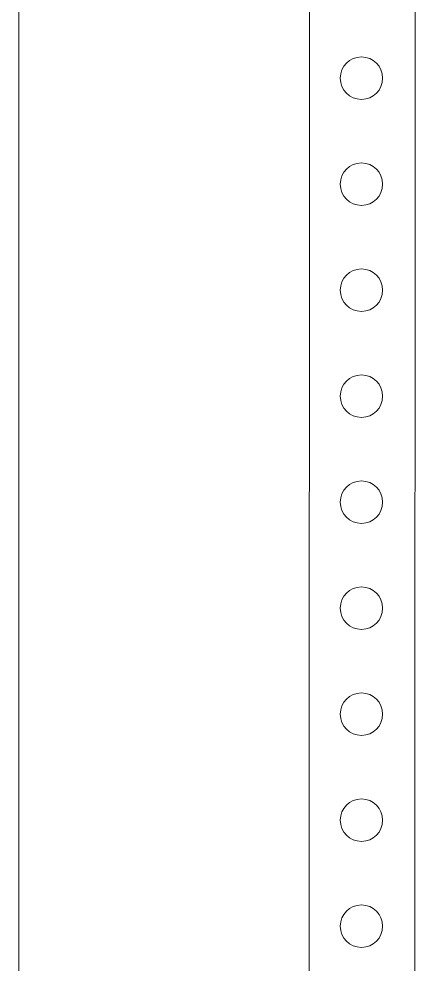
# Model space of a CAD drawing. Header units: millimetres. Extents: x 1880 to 4113, y 771 to 2990.
# Drawn here: x 3441.4 to 3516.6, y 1490.3 to 1668.7 of the extents above; entities that cross this region are included whole.
import ezdxf

# ---------------------------------------------------------------- set-up
doc = ezdxf.new("R2010")
doc.units = ezdxf.units.MM
doc.layers.add('002-PI-Kabelska kanalica', color=150, linetype='Continuous')
doc.layers.add('004-PI-DIN Šina', color=3, linetype='Continuous')

msp = doc.modelspace()

# ---------------------------------------------------------------- linework, layer by layer
at = {"layer": '002-PI-Kabelska kanalica', "color": 0, "linetype": 'ByBlock', "lineweight": 0}
msp.add_line((3441.45, 2624.72), (3441.45, 1193.72), dxfattribs=at)
at = {"layer": '004-PI-DIN Šina', "color": 0, "linetype": 'ByBlock', "lineweight": 0}
for p, q in [((3496.64, 2621.13), (3496.13, 1193.72)), ((3516.13, 1193.72), (3516.64, 2621.13))]:
    msp.add_line(p, q, dxfattribs=at)
at = {"layer": '004-PI-DIN Šina', "color": 0, "linetype": 'ByBlock', "lineweight": 0, "ltscale": 0.01}
for centre in [(3506.13, 1657.49), (3506.13, 1637.49), (3506.13, 1637.49), (3506.13, 1617.49), (3506.13, 1597.49), (3506.13, 1577.49), (3506.13, 1557.49), (3506.13, 1537.49), (3506.13, 1517.49), (3506.13, 1497.49)]:
    msp.add_circle(centre, 4, dxfattribs=at)

doc.saveas('drawing.dxf')
